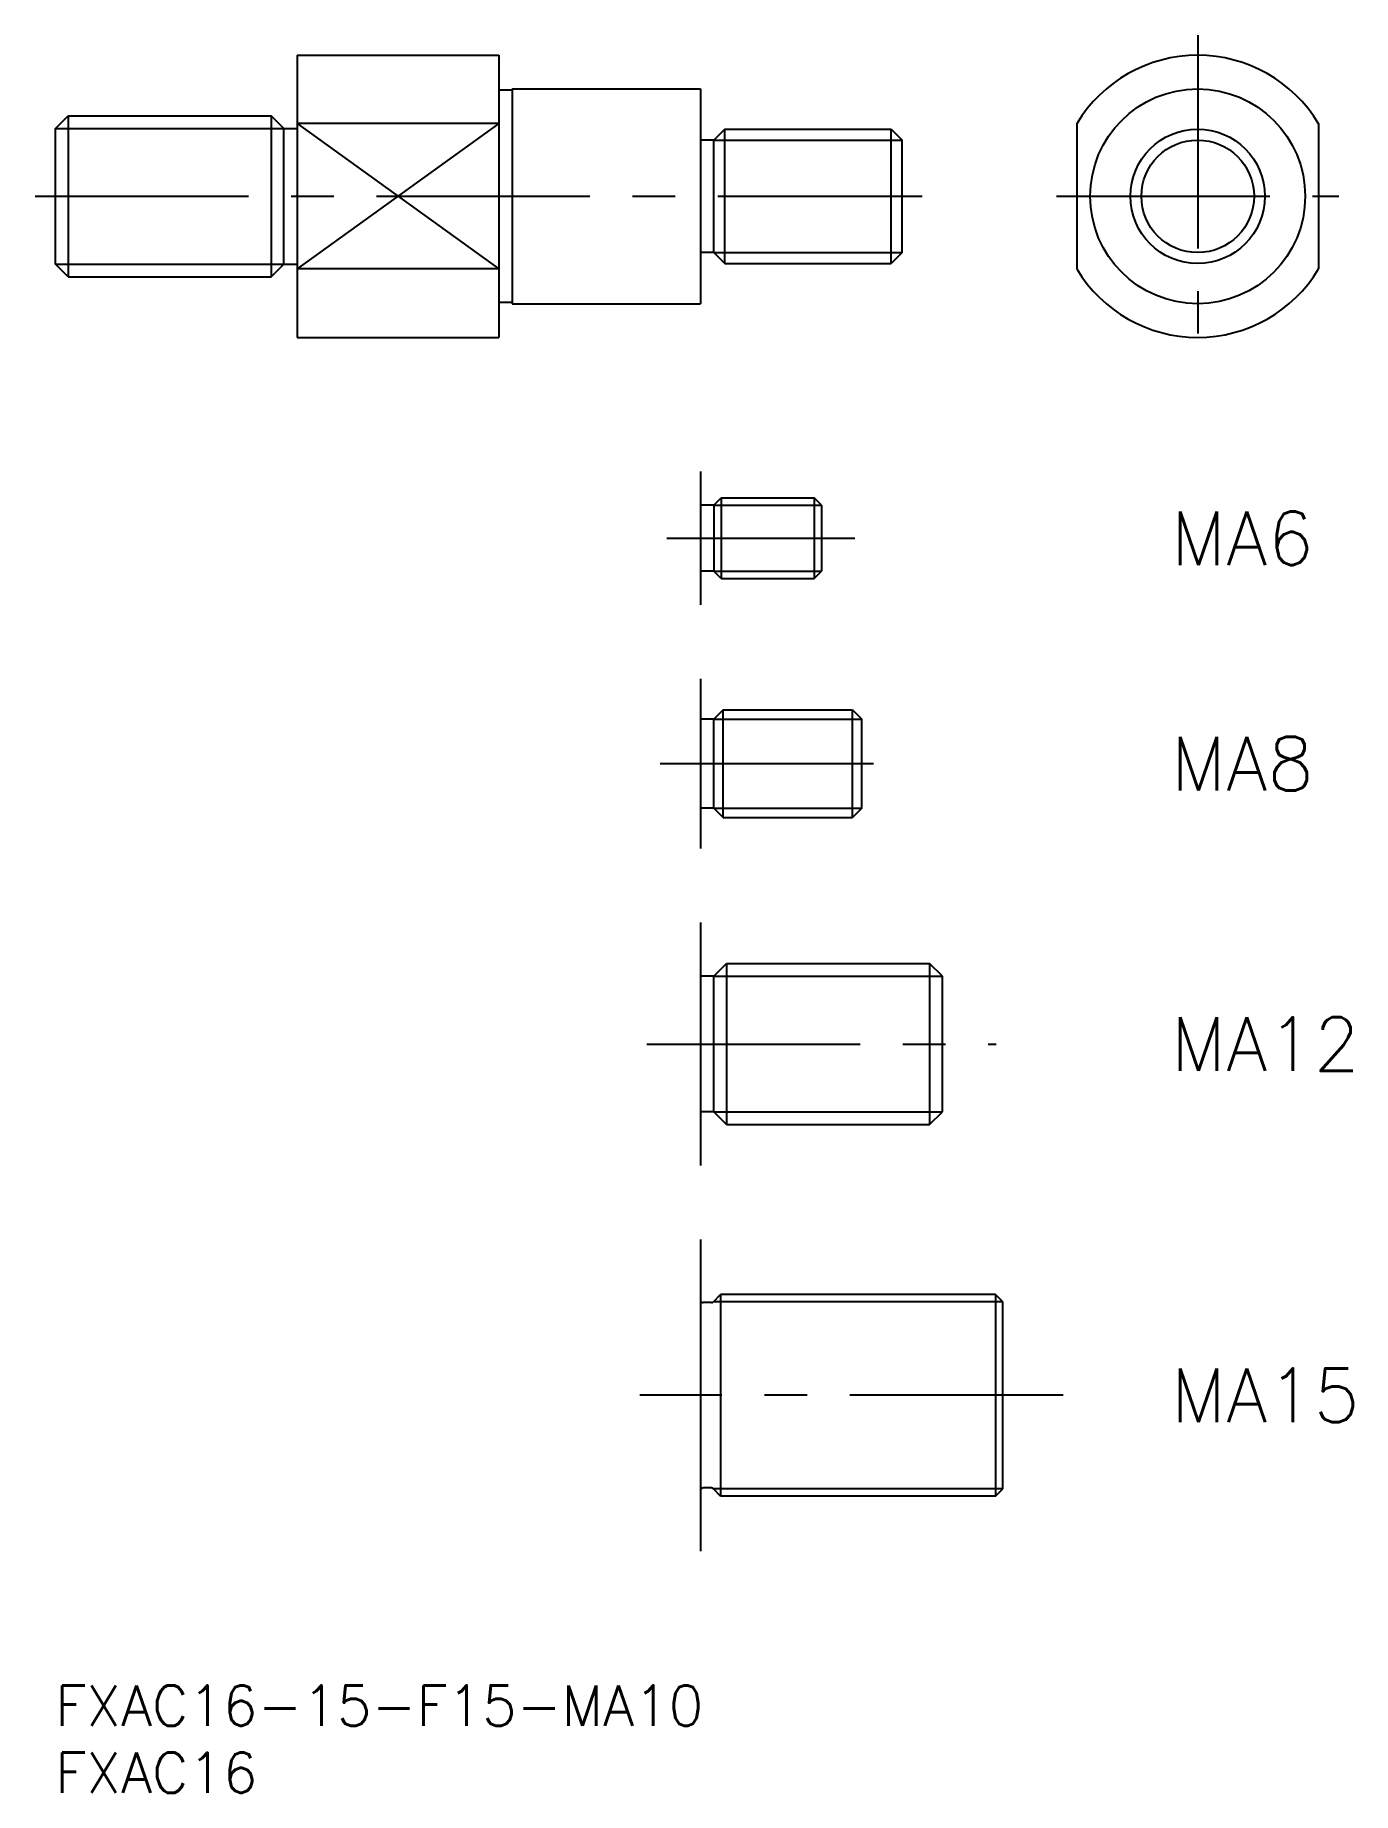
# Model space of a CAD drawing. Extents: x -1 to 97, y -8 to 123.
import ezdxf

# ---------------------------------------------------------------- set-up
doc = ezdxf.new("R2010")
doc.units = 0
doc.header["$LTSCALE"] = 0.5
doc.linetypes.add('CENTER', pattern=[50.8, 31.75, -6.35, 6.35, -6.35])
for name, color, linetype in [('MSM_CENTER', 1, 'CENTER'), ('MSM_CONTINUOUS', 7, 'CONTINUOUS'), ('MSM_NARROW', 5, 'CONTINUOUS'), ('MSM_PART_NUMBER', 7, 'CONTINUOUS')]:
    doc.layers.add(name, color=color, linetype=linetype)
doc.styles.get("Standard").update_dxf_attribs({"font": 'txt.shx', "height": 3, "bigfont": 'bigfont.shx'})

# ---------------------------------------------------------------- blocks, each defined once
blk = doc.blocks.new('*U4')
at = {"layer": 'MSM_PART_NUMBER'}
blk.add_text('FXAC16-15-F15-MA10', height=3, dxfattribs=at).set_placement((0, -3))
blk = doc.blocks.new('*U5')
at = {"layer": 'MSM_PART_NUMBER'}
blk.add_text('FXAC16', height=3, dxfattribs=at).set_placement((0, -8))
blk = doc.blocks.new('*U6')
at = {"layer": 'MSM_PART_NUMBER'}
blk.add_text('MA6', height=4, dxfattribs=at).set_placement((83, 83.4115))
blk = doc.blocks.new('*U7')
at = {"layer": 'MSM_PART_NUMBER'}
blk.add_text('MA8', height=4, dxfattribs=at).set_placement((83, 66.6295))
blk = doc.blocks.new('*U8')
at = {"layer": 'MSM_PART_NUMBER'}
blk.add_text('MA12', height=4, dxfattribs=at).set_placement((83, 45.753))
blk = doc.blocks.new('*U9')
at = {"layer": 'MSM_PART_NUMBER'}
blk.add_text('MA15', height=4, dxfattribs=at).set_placement((83, 19.6))

msp = doc.modelspace()

# ---------------------------------------------------------------- linework, layer by layer
at = {"layer": 'MSM_CENTER'}
for p, q in [((85, 122.87), (85, 98.87)), ((-1.5, 110.87), (64.5, 110.87)), ((74.5, 110.87), (95.5, 110.87)), ((45.5, 85.41), (59.5, 85.41)), ((45, 68.63), (63, 68.63)), ((44, 47.75), (70, 47.75)), ((75, 21.6), (43.5, 21.6))]:
    msp.add_line(p, q, dxfattribs=at)
at = {"layer": 'MSM_CONTINUOUS'}
for p, q in [((18, 121.37), (33, 121.37)), ((18, 121.37), (18, 100.37)), ((33, 121.37), (33, 100.37)), ((34, 118.77), (33, 118.77)), ((34, 118.87), (48, 118.87)), ((34, 118.87), (34, 102.87)), ((48, 118.87), (48, 102.87)), ((0, 115.92), (0.95, 116.87)), ((0.95, 116.87), (16.05, 116.87)), ((0.95, 116.87), (0.95, 104.87)), ((17, 115.92), (16.05, 116.87)), ((16.05, 116.87), (16.05, 104.87)), ((0, 105.82), (0, 115.92)), ((17, 105.82), (17, 115.92)), ((17, 115.92), (18, 115.92)), ((33, 116.28), (18, 116.28)), ((49.81, 115.87), (49, 115.06)), ((49.81, 115.87), (62.19, 115.87)), ((49.81, 105.87), (49.81, 115.87)), ((62.19, 105.87), (62.19, 115.87)), ((62.19, 115.87), (63, 115.06)), ((76, 116.28), (76, 105.46)), ((94, 116.28), (94, 105.46)), ((49, 115.06), (48, 115.06)), ((49, 106.68), (49, 115.06)), ((63, 106.68), (63, 115.06)), ((49, 106.68), (48, 106.68)), ((49, 106.68), (49.81, 105.87)), ((63, 106.68), (62.19, 105.87)), ((0.95, 104.87), (0, 105.82)), ((0.95, 104.87), (16.05, 104.87)), ((16.05, 104.87), (17, 105.82)), ((17, 105.82), (18, 105.82)), ((33, 105.46), (18, 105.46)), ((49.81, 105.87), (62.19, 105.87)), ((34, 102.97), (33, 102.97)), ((34, 102.87), (48, 102.87)), ((18, 100.37), (33, 100.37)), ((48, 90.37), (48, 80.45)), ((49, 87.87), (48, 87.87)), ((49, 87.87), (49.54, 88.41)), ((49, 87.87), (49, 82.95)), ((49.54, 88.41), (56.46, 88.41)), ((49.54, 88.41), (49.54, 82.41)), ((57, 87.87), (56.46, 88.41)), ((56.46, 88.41), (56.46, 82.41)), ((57, 87.87), (57, 82.95)), ((49, 82.95), (48, 82.95)), ((49.54, 82.41), (49, 82.95)), ((56.46, 82.41), (57, 82.95)), ((49.54, 82.41), (56.46, 82.41)), ((48, 74.95), (48, 62.31)), ((49.68, 72.63), (49, 71.95)), ((49.68, 72.63), (59.32, 72.63)), ((49.68, 64.63), (49.68, 72.63)), ((59.32, 64.63), (59.32, 72.63)), ((59.32, 72.63), (60, 71.95)), ((49, 71.95), (48, 71.95)), ((49, 65.31), (49, 71.95)), ((60, 65.31), (60, 71.95)), ((49, 65.31), (48, 65.31)), ((49, 65.31), (49.68, 64.63)), ((49.68, 64.63), (59.32, 64.63)), ((60, 65.31), (59.32, 64.63)), ((48, 56.81), (48, 38.7)), ((49, 52.81), (49.95, 53.75)), ((49.95, 53.75), (65.05, 53.75)), ((49.95, 53.75), (49.95, 41.75)), ((66, 52.81), (65.05, 53.75)), ((65.05, 53.75), (65.05, 41.75)), ((49, 52.81), (48, 52.81)), ((49, 42.7), (49, 52.81)), ((66, 42.7), (66, 52.81)), ((49, 42.7), (48, 42.7)), ((49.95, 41.75), (49, 42.7)), ((65.05, 41.75), (66, 42.7)), ((49.95, 41.75), (65.05, 41.75)), ((48, 33.2), (48, 10)), ((48.96, 28.56), (49.5, 29.1)), ((69.96, 29.1), (49.5, 29.1)), ((49.5, 29.1), (49.5, 14.1)), ((70.5, 28.56), (69.96, 29.1)), ((69.96, 29.1), (69.96, 14.1)), ((48.82, 28.5), (48.2, 28.5)), ((70.5, 14.64), (70.5, 28.56)), ((48.82, 14.7), (48.2, 14.7)), ((49.5, 14.1), (48.96, 14.64)), ((69.96, 14.1), (70.5, 14.64)), ((69.96, 14.1), (49.5, 14.1))]:
    msp.add_line(p, q, dxfattribs=at)
for radius in [8, 5]:
    msp.add_circle((85, 110.87), radius, dxfattribs=at)
for centre, radius, start, end in [((85, 110.87), 10.5, 31.0027, 148.9973), ((85, 110.87), 10.5, 211.0027, 328.9973), ((48.2, 28.7), 0.2, 180, 270), ((48.82, 28.7), 0.2, 270, 315), ((48.2, 14.5), 0.2, 90, 180), ((48.82, 14.5), 0.2, 45, 90)]:
    msp.add_arc(centre, radius, start, end, dxfattribs=at)
at = {"layer": 'MSM_NARROW'}
for p, q in [((0, 115.92), (17, 115.92)), ((18, 116.28), (33, 105.46)), ((33, 116.28), (18, 105.46)), ((49, 115.06), (63, 115.06)), ((49, 106.68), (63, 106.68)), ((0, 105.82), (17, 105.82)), ((49, 87.87), (57, 87.87)), ((49, 82.95), (57, 82.95)), ((49, 71.95), (60, 71.95)), ((49, 65.31), (60, 65.31)), ((49, 52.81), (66, 52.81)), ((49, 42.7), (66, 42.7)), ((70.5, 28.56), (48.96, 28.56)), ((70.5, 14.64), (48.96, 14.64))]:
    msp.add_line(p, q, dxfattribs=at)
msp.add_circle((85, 110.87), 4.19, dxfattribs=at)

# ---------------------------------------------------------------- block references
at = {"layer": 'MSM_CONTINUOUS'}
for name in ['*U6', '*U7', '*U8', '*U9', '*U4', '*U5']:
    msp.add_blockref(name, (0, 0), dxfattribs=at)

doc.saveas('drawing.dxf')
